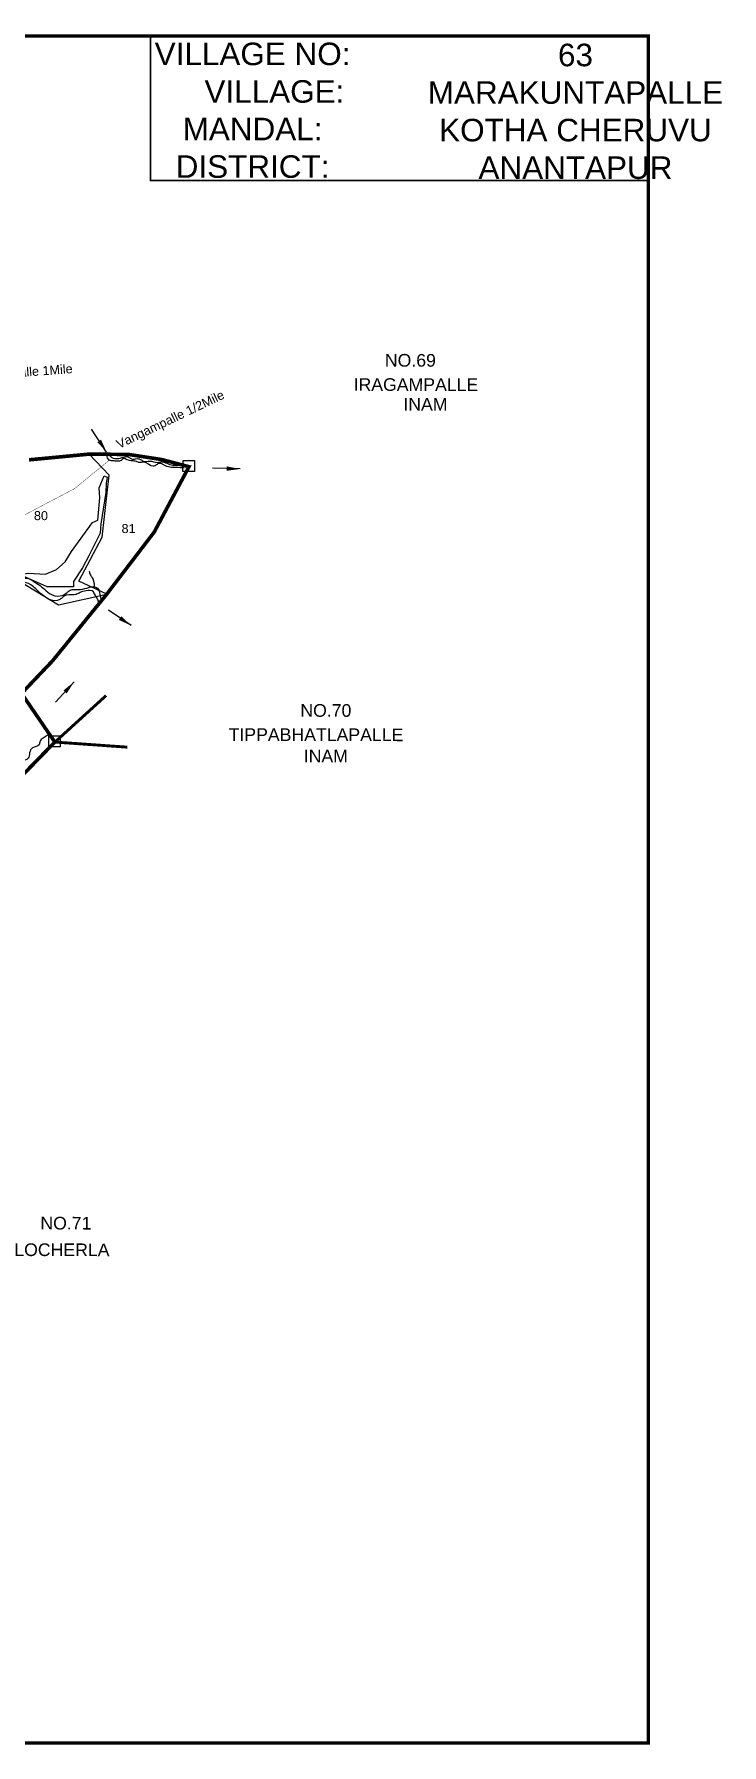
# Model space of a CAD drawing. Header units: feet. Extents: x 788962 to 797078, y 1567318 to 1575139.
# Drawn here: x 795175 to 797078, y 1567318 to 1572051 of the extents above; entities that cross this region are included whole.
import ezdxf
from ezdxf.enums import TextEntityAlignment as Align

# ---------------------------------------------------------------- set-up
doc = ezdxf.new("R2010")
doc.units = ezdxf.units.FT
doc.header["$LTSCALE"] = 15
doc.header["$MEASUREMENT"] = 0
doc.linetypes.add('HIDDEN2', pattern=[0.1875, 0.125, -0.0625])
for name, color, linetype in [('HILL', 17, 'Continuous'), ('PLOT', 7, 'Continuous'), ('PLOT NO', 7, 'Continuous'), ('ROADS', 6, 'Continuous'), ('TANKS-STREAM', 4, 'Continuous'), ('text1', 7, 'Continuous'), ('text2', 7, 'Continuous'), ('VILLAGE STONES', 240, 'Continuous')]:
    doc.layers.add(name, color=color, linetype=linetype)
doc.layers.add('VILLAGE BOUNDRY', color=5, linetype='HIDDEN2', lineweight=100)
doc.styles.get("Standard").update_dxf_attribs({"font": 'arial.ttf'})
doc.linetypes.add('DOTS', pattern='A,1e-06,-3,["●",Standard,S=3,R=0,X=-1.25,Y=-1.25],-3', length=6.000001)
doc.dimstyles.get("Standard").update_dxf_attribs({"dimtxt": 0.18, "dimasz": 37, "dimexe": 0.18, "dimexo": 0.0625, "dimgap": 0.09, "dimtad": 0, "dimtih": 1, "dimtoh": 1, "dimdec": 4, "dimzin": 0, "dimdsep": 46, "dimtxsty": 'Standard', "dimcen": 0.09, "dimadec": 0, "dimazin": 0, "dimtfac": 1, "dimtdec": 4, "dimtofl": 0, "dimtmove": 0, "dimatfit": 3, "dimfxl": 0, "dimtolj": 1, "dimtzin": 0, "dimarcsym": 0})

msp = doc.modelspace()

# ---------------------------------------------------------------- linework, layer by layer
at = {"layer": 'HILL'}
msp.add_lwpolyline([(795134, 1570556.8), (795159, 1570560.2), (795206.5, 1570557.7), (795236.6, 1570569.9), (795260.7, 1570591.1), (795277.8, 1570619.8), (795336.5, 1570699.9), (795351.2, 1570706.4), (795356.9, 1570768.8), (795354.7, 1570796.4), (795368.3, 1570828.9), (795376.7, 1570825.9), (795373.7, 1570809.3), (795372.9, 1570783.6), (795358.9, 1570696.1), (795357.1, 1570670.3), (795326.3, 1570608.2), (795308.8, 1570575.1), (795283.4, 1570537.2), (795283.4, 1570522.2), (795211, 1570522.3), (795134, 1570556.8)], dxfattribs=at)
at = {"layer": 'PLOT'}
msp.add_lwpolyline([(795084.4, 1570567.9), (795242.1, 1570472.6), (795375.8, 1570502), (795298.4, 1570537.8), (795362.9, 1570660.1), (795382.4, 1570831.3), (795326.8, 1570889.4)], dxfattribs=at)
at = {"layer": 'PLOT NO', "color": 5}
for points, const_width in [([(788967.2, 1572046.3), (796875, 1572046.3), (796875, 1567323.2), (788967.2, 1567323.2)], 10), ([(796875, 1572046.3), (795496.9, 1572046.3), (795496.9, 1571646.6), (796875, 1571646.6)], 5)]:
    msp.add_lwpolyline(points, close=True, dxfattribs=dict(at, const_width=const_width))
msp.add_lwpolyline([(788967.2, 1572046.3), (796875, 1572046.3), (796875, 1567323.2), (788967.2, 1567323.2)], close=True, dxfattribs=at)
at = {"layer": 'ROADS', "linetype": 'DOTS', "ltscale": 0.3, "const_width": 1}
msp.add_lwpolyline([(795385.8, 1570875), (795286.5, 1570793.9), (795088, 1570689.6), (794953, 1570607.5), (794825.6, 1570575.7), (794623.6, 1570437), (794459, 1570337.6), (794393.3, 1570326), (794334.6, 1570281.6), (794169.4, 1570212.6), (794133.4, 1570174.2), (794072.8, 1570148), (793955.2, 1570094.7), (793920.1, 1570077.3), (793866.5, 1570030.1), (793834.9, 1570028.4)], dxfattribs=at)
at = {"layer": 'TANKS-STREAM'}
for points in [[(795590.1, 1570850.5), (795568.4, 1570852.3), (795550.5, 1570852.9), (795534.3, 1570859.3), (795522.3, 1570863.9), (795512.8, 1570859.7), (795504.2, 1570855.8), (795478, 1570867.5), (795467.1, 1570866.2), (795457.8, 1570869.3), (795445.6, 1570870.5), (795432.1, 1570873.6), (795421.2, 1570876.7), (795415.4, 1570871.7), (795405.5, 1570870.2), (795393.1, 1570870.6), (795382.8, 1570873.1), (795375.3, 1570886.7)], [(795383.4, 1570885.9), (795390.2, 1570879.7), (795397.1, 1570877.4), (795413, 1570878.5), (795424.1, 1570881.2), (795431.5, 1570882.5), (795440.6, 1570878.4), (795448.7, 1570875.5), (795455.7, 1570876.5), (795463.4, 1570876.7), (795471.2, 1570873.4), (795477.8, 1570869.3), (795495, 1570870.2), (795515.5, 1570866.7), (795528.5, 1570868.2), (795541.6, 1570864.3), (795558.9, 1570859.2), (795573.8, 1570858.6), (795590.3, 1570855.9)], [(794399.8, 1570510.7), (794413.6, 1570512.4), (794417.7, 1570512.4), (794427.3, 1570512.3), (794437.7, 1570514.4), (794448.6, 1570516.9), (794464.4, 1570515.6), (794474.8, 1570513.5), (794494, 1570511.4), (794509.4, 1570510.1), (794522.7, 1570513), (794529.8, 1570520.1), (794536.1, 1570524.6), (794552.8, 1570528.8), (794565.7, 1570527.1), (794579.4, 1570528.3), (794591.5, 1570533.7), (794609, 1570533.7), (794621.1, 1570532.8), (794637.8, 1570533.2), (794655.7, 1570539.4), (794672, 1570536.5), (794690.7, 1570537.7), (794722.4, 1570538.9), (794781.5, 1570534.1), (794808.6, 1570530), (794823.8, 1570522.4), (794832.4, 1570517.6), (794845.1, 1570513.9), (794862.1, 1570515.3), (794871.8, 1570521.2), (794884.1, 1570525.5), (794901.6, 1570526.1), (794922, 1570527.1), (794945.2, 1570534.7), (794963.9, 1570534.7), (794985.6, 1570526), (795011.3, 1570520.6), (795027.1, 1570526.8), (795048.4, 1570537.4), (795070.8, 1570539.8), (795131.9, 1570539), (795147.4, 1570546.5), (795169.8, 1570539.7), (795182.5, 1570531.2), (795199.2, 1570519.3), (795217.6, 1570503.9), (795246.8, 1570496.9), (795263.3, 1570504.3), (795274.7, 1570513.1), (795297.4, 1570514.8), (795320.7, 1570518.9), (795347.5, 1570520.2), (795354.7, 1570510.1), (795358.1, 1570493.1), (795360.4, 1570485.8)], [(795353.9, 1570471.4), (795351.3, 1570486.6), (795341.8, 1570502.6), (795338.7, 1570508.8), (795318.9, 1570511.5), (795301.8, 1570506.3), (795291.2, 1570501.4), (795263.8, 1570499.2), (795255.6, 1570495.6), (795248.1, 1570488.6), (795238.5, 1570484.5), (795179.3, 1570516.4), (795165.3, 1570528), (795138.8, 1570534.8), (795124.6, 1570530.2), (795109.3, 1570524.3), (795083.7, 1570524.6), (795062.8, 1570525.4), (795043.7, 1570524.4), (795027.2, 1570517.7), (795019.7, 1570511.3), (794975.6, 1570518.8), (794950.6, 1570522.2), (794928.1, 1570520.7), (794914.4, 1570515.3), (794873.6, 1570513.3), (794866.4, 1570506.6), (794861.7, 1570502.8), (794843.6, 1570501), (794819.6, 1570510.3), (794802.6, 1570522.2), (794772.4, 1570527.7), (794747.4, 1570527.5), (794697.4, 1570532.7), (794674.4, 1570528.4), (794650.6, 1570528.4), (794634.6, 1570527.4), (794610.1, 1570521.8), (794576.8, 1570522.6), (794566.2, 1570521.8), (794536, 1570525.5)], [(795327.3, 1570565.6), (795328.1, 1570560.4), (795330.5, 1570555.5), (795333.4, 1570550.7), (795340.2, 1570533.7), (795340.6, 1570527.6), (795340.6, 1570521.1)], [(795216.6, 1570113.5), (795194.6, 1570099.4), (795191.2, 1570095), (795188.2, 1570084.8), (795170.1, 1570077), (795162.3, 1570062.8), (795158.3, 1570048.2), (795136.3, 1570038), (795126, 1570027.8), (795116.2, 1570009.5), (795090.7, 1569995.9), (795079, 1569978.3), (795069.7, 1569967.6), (795049.1, 1569960.8), (795033.9, 1569949.6), (795024.1, 1569934.9), (795008, 1569925.7), (794990.4, 1569918.9), (794983, 1569909.1), (794972.8, 1569904.3), (794957.1, 1569896.5), (794952, 1569900.7), (794920.7, 1569890), (794909, 1569881.2), (794880.1, 1569876.9), (794860.6, 1569868.1), (794856.6, 1569855.4), (794852.7, 1569845.2), (794844.9, 1569834.9), (794840.4, 1569821.3), (794836, 1569807.1), (794827.7, 1569792), (794817.8, 1569773.2), (794809.5, 1569754.6), (794800.6, 1569743.4), (794794.3, 1569736.1), (794785.5, 1569727.3), (794769.3, 1569717.6), (794766.9, 1569713.2), (794762, 1569702), (794752.7, 1569697.1), (794742.4, 1569683)]]:
    msp.add_spline(points, degree=3, dxfattribs=at)
at = {"layer": 'VILLAGE BOUNDRY', "lineweight": -2, "ltscale": 10, "const_width": 10}
msp.add_lwpolyline([(795160.5, 1570873.6), (795326.8, 1570889.4), (795436.2, 1570888.5), (795527.9, 1570874.4), (795603.4, 1570854.6), (795507.2, 1570673.9), (795375.8, 1570502), (795225.6, 1570317.4), (795139.8, 1570227.3), (795232, 1570092.7), (795103, 1569960.5)], dxfattribs=at)
at = {"layer": 'VILLAGE BOUNDRY', "ltscale": 10, "const_width": 8}
for points in [[(795229.4, 1570090), (795373.9, 1570221.4)], [(795232, 1570092.7), (795432.5, 1570078.6)]]:
    msp.add_lwpolyline(points, dxfattribs=at)
at = {"layer": 'VILLAGE STONES'}
for points in [[(795586.8, 1570872.2), (795618.4, 1570872.1), (795618.3, 1570841.4), (795586.7, 1570841.5)], [(795215.3, 1570110.3), (795247, 1570110.2), (795246.9, 1570079.5), (795215.3, 1570079.6)]]:
    msp.add_lwpolyline(points, close=True, dxfattribs=at)

# ---------------------------------------------------------------- texts
at = {"layer": 'PLOT NO'}
for s, p in [('80', (795193.5, 1570719.2)), ('81', (795436.1, 1570683.5))]:
    msp.add_text(s, height=25, rotation=359.8997, dxfattribs=at).set_placement(p, align=Align.MIDDLE_CENTER)
at = {"layer": 'PLOT NO', "char_height": 62.335, "attachment_point": 2}
for s, insert, width in [('VILLAGE NO:\\P     VILLAGE:\\PMANDAL:\\PDISTRICT:', (795779.4, 1572028), 555.321), ('63  \\PMARAKUNTAPALLE{\\fArial|b1|i0|c0|p34;\\P}KOTHA CHERUVU{\\fArial|b1|i0|c0|p34; \\P}ANANTAPUR  ', (796673.3, 1572025), 1191.736)]:
    msp.add_mtext(s, dxfattribs=dict(at, insert=insert, width=width))
at = {"layer": 'text2'}
for s, rotation, p in [('Vangampalle 1Mile', 4.1897, (794985.7, 1571092)), ('Vangampalle 1/2Mile', 25.6017, (795409.7, 1570903.9))]:
    msp.add_text(s, height=25, rotation=rotation, dxfattribs=at).set_placement(p)
at = {"layer": 'VILLAGE STONES'}
for s, p in [('NO.69', (796145.6, 1571131.6)), ('IRAGAMPALLE', (796059.1, 1571064.6)), ('INAM', (796196.8, 1571010)), ('NO.70', (795911.6, 1570162.8)), ('TIPPABHATLAPALLE', (795713.1, 1570096)), ('INAM', (795921.1, 1570036.6)), ('NO.71', (795191.9, 1568744.2)), ('LOCHERLA', (795119.7, 1568670.6))]:
    msp.add_text(s, height=35, rotation=359.8997, dxfattribs=at).set_placement(p)

# ---------------------------------------------------------------- leaders
at = {"layer": 'text1', "color": 5}
for points in [[(795375.2, 1570895.2), (795333.4, 1570958.6)], [(795744.8, 1570848.3), (795668.9, 1570850.6)], [(795443.3, 1570415), (795380.4, 1570457.5)], [(795285.2, 1570258.9), (795234.1, 1570202.7)]]:
    msp.add_leader(points, dimstyle='Standard', override={"dimgap": 0.09, "dimtad": 0}, dxfattribs=at)

doc.saveas('drawing.dxf')
